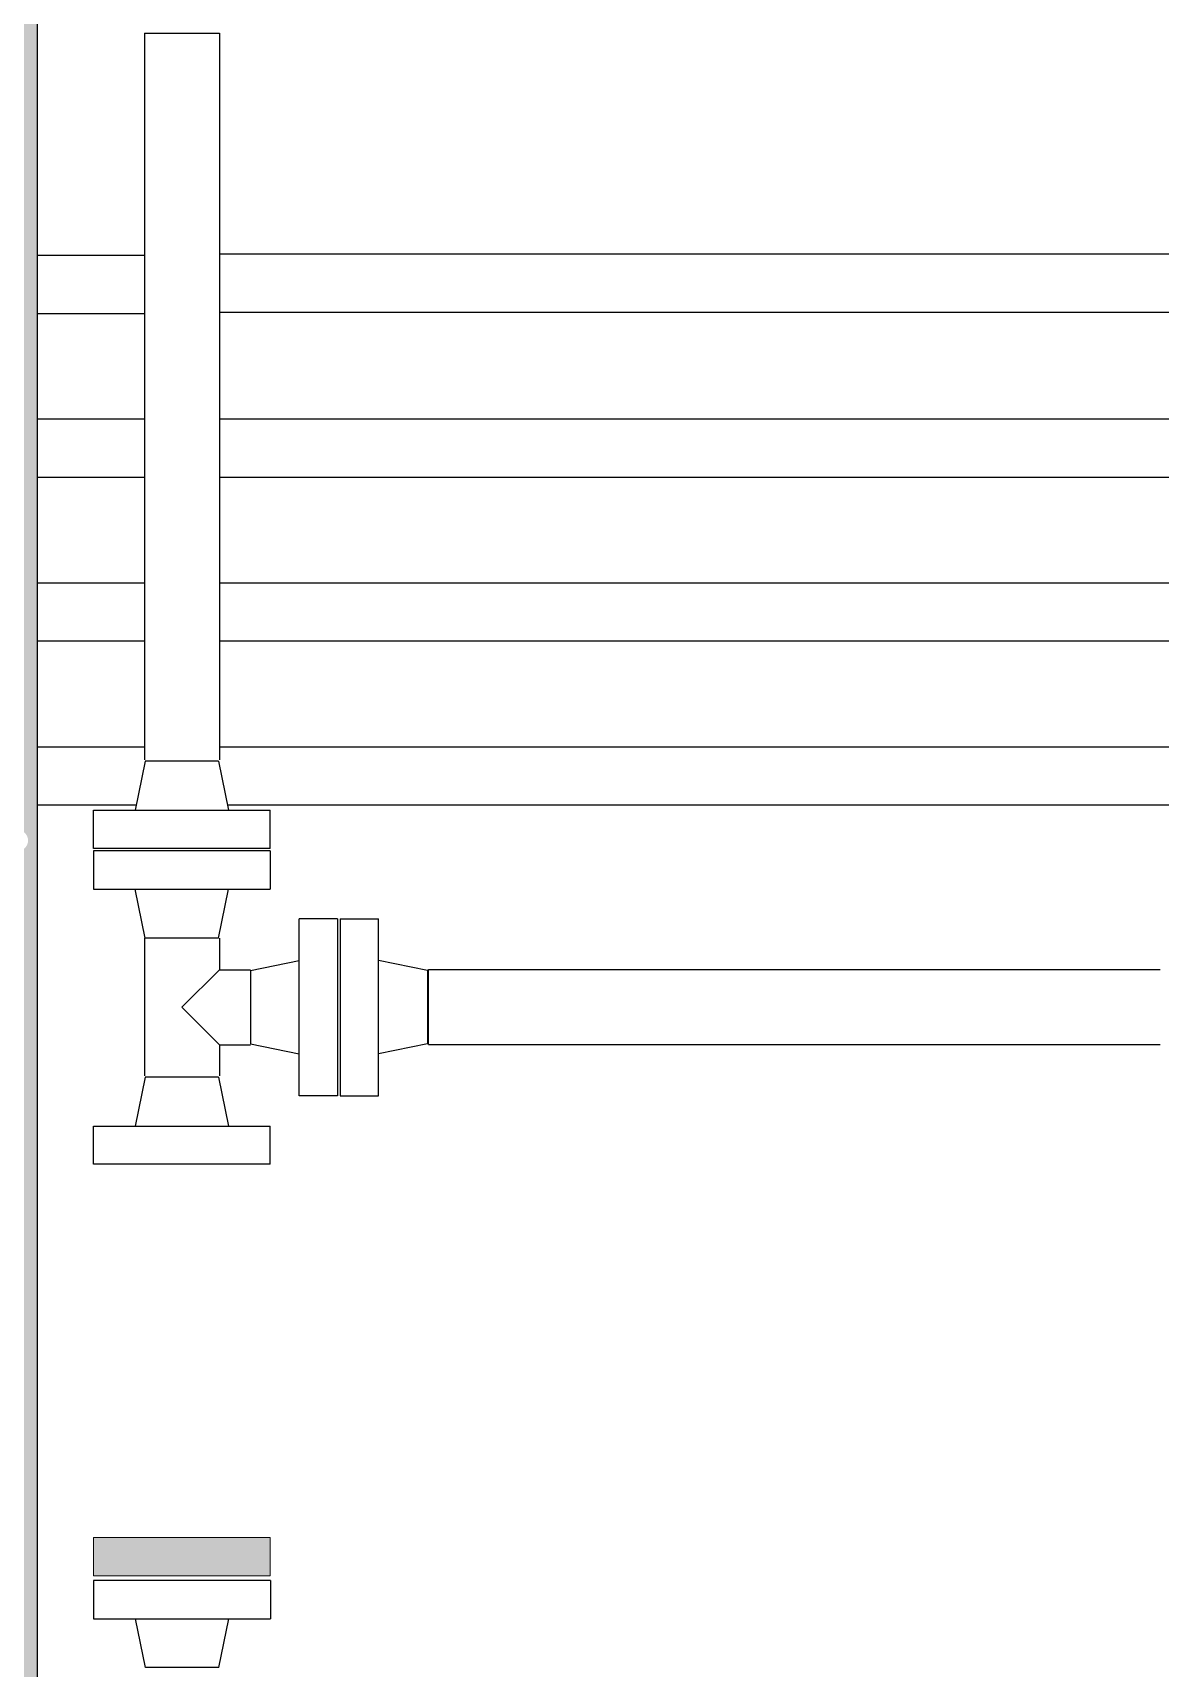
# Model space of a CAD drawing. Header units: millimetres. Extents: x 553637 to 584936, y 5008 to 53898.
# Drawn here: x 558151 to 559872, y 44618 to 47113 of the extents above; entities that cross this region are included whole.
import ezdxf

# ---------------------------------------------------------------- set-up
doc = ezdxf.new("R2010")
doc.units = ezdxf.units.MM
doc.header["$LTSCALE"] = 10
doc.header["$MEASUREMENT"] = 0
for name, color, linetype in [('2', 2, 'Continuous'), ('8', 8, 'Continuous'), ('BRIDA CIEGA PARA PRUEBAS', 170, 'Continuous'), ('CAÑERIAS PH 234', 20, 'Continuous'), ('CAÑERIAS PH 30', 94, 'Continuous')]:
    doc.layers.add(name, color=color, linetype=linetype)

# ---------------------------------------------------------------- blocks, each defined once
blk = doc.blocks.new('B_316')
at = {"linetype": 'ByBlock', "lineweight": -2}
for p, q in [((189536.9, 50003.3), (189536.9, 50273.3)), ((189595.3, 50273.3), (189536.9, 50273.3)), ((189595.3, 50273.3), (189595.3, 50003.3)), ((189462.3, 50194.4), (189536.9, 50209.6)), ((189462.3, 50194.4), (189462.3, 50082.2)), ((189462.3, 50082.2), (189536.9, 50066.9)), ((189595.3, 50003.3), (189536.9, 50003.3))]:
    blk.add_line(p, q, dxfattribs=at)
blk = doc.blocks.new('A$C336C476E')
at = {"layer": 'BRIDA CIEGA PARA PRUEBAS', "lineweight": 0}
h = blk.add_hatch(color=256, dxfattribs=at)
h.dxf.hatch_style = 1
h.paths.add_polyline_path([(135, 0), (135, 58.4), (-135, 58.4), (-135, 0)])
blk.add_lwpolyline([(-135, 58.4), (135, 58.4), (135, 0), (-135, 0)], close=True, dxfattribs=at)

msp = doc.modelspace()

# ---------------------------------------------------------------- hatches: boundary and pattern name
at = {"layer": 'CAÑERIAS PH 30'}
h = msp.add_hatch(color=256, dxfattribs=at)
h.dxf.hatch_style = 1
h.paths.add_polyline_path([(558158.3, 48668.7), (558097.9, 48668.7), (558097.9, 45883.1), (558112.3, 45883.1, -0.927041), (558144.1, 45880.7, -0.927041), (558112.3, 45878.3), (558097.9, 45878.3), (558097.9, 43988.5), (558158.3, 43950.6)])
h.paths.add_polyline_path([(557988.5, 47913.2), (557928.2, 47913.2), (557928.2, 43990.9), (557988.5, 43944.4)])
h.paths.add_polyline_path([(557988.5, 48042.2), (557928.2, 48042.2), (557928.2, 47915.2), (557988.5, 47915.2)])
h.paths.add_polyline_path([(557997.2, 48088.7), (557919.5, 48088.7), (557928.2, 48044.2), (557988.5, 48044.2)])
h.paths.add_polyline_path([(558034.6, 48107.7), (557882.2, 48107.7), (557882.2, 48088.7), (558034.6, 48088.7)])
h.paths.add_polyline_path([(558034.6, 48008.9), (557988.5, 48008.9), (557988.5, 47948.5), (558034.6, 47948.5)])
h.paths.add_polyline_path([(558097.9, 48009.1), (558036.6, 48009.1), (558036.6, 47948.7), (558097.9, 47948.7)])
h.paths.add_polyline_path([(559232.6, 48147.4), (558163.2, 48147.4), (558163.2, 48114), (559232.6, 48114)])
h.paths.add_polyline_path([(559024.1, 48009.1), (558158.3, 48009.1), (558158.3, 47948.7), (559024.1, 47948.7)])
h.paths.add_polyline_path([(559068.5, 48017.8), (559024.1, 48009.1), (559024.1, 47948.7), (559068.5, 47940)])
h.paths.add_polyline_path([(559087.6, 48055.1), (559068.5, 48055.1), (559068.5, 47902.7), (559087.6, 47902.7)])
h.paths.add_polyline_path([(559108.2, 48055.1), (559089.2, 48055.1), (559089.2, 47902.7), (559108.2, 47902.7)])
h.paths.add_polyline_path([(559152.7, 48009.1), (559108.2, 48017.8), (559108.2, 47940), (559152.7, 47948.7)])
h.paths.add_polyline_path([(559249.9, 48184.7), (559235.7, 48184.7), (559235.7, 48076.7), (559249.9, 48076.7)])
h.paths.add_polyline_path([(559265.7, 48184.7), (559251.5, 48184.7), (559251.5, 48076.7), (559265.7, 48076.7)])
h.paths.add_polyline_path([(565654.3, 48009.1), (559154.3, 48009.1), (559154.3, 47948.7), (565654.3, 47948.7)])
h.paths.add_polyline_path([(565635.9, 48147.4), (559268.8, 48147.4), (559268.8, 48114), (565635.9, 48114)])
h.paths.add_polyline_path([(565827.7, 48009.1), (565687.7, 48009.1), (565687.7, 47948.7), (565827.7, 47948.7)])
h.paths.add_polyline_path([(565863, 47978.7, -0.414247), (565893.2, 48008.9), (565829.7, 48008.9), (565829.7, 47948.5), (565863, 47948.5)])
h.paths.add_polyline_path([(565923.3, 47978.7, 1.000097), (565863, 47978.7), (565863, 47948.5), (565863, 47915.2), (565923.3, 47915.2)])
h.paths.add_polyline_path([(565923.3, 47913.2), (565863, 47913.2), (565863, 47775.9), (565923.3, 47775.9)])
h.paths.add_polyline_path([(565923.3, 47775.9), (565863, 47775.9), (565854.3, 47731.4), (565932, 47731.4)])
h.paths.add_polyline_path([(565969.4, 47731.4), (565817, 47731.4), (565817, 47712.4), (565969.4, 47712.4)])
h.paths.add_polyline_path([(565724.9, 47720.9), (565617, 47720.9), (565617, 47706.7), (565724.9, 47706.7)])
h.paths.add_polyline_path([(565687.7, 48095.7), (565654.3, 48095.7), (565654.3, 47723.9), (565687.7, 47723.9)])
h.paths.add_polyline_path([(565654.3, 48130.7), (565654.3, 48109.9), (565687.7, 48109.9), (565687.7, 48130.7, 0.999882)])
h.paths.add_polyline_path([(565650.1, 48148.9), (565635.9, 48148.9), (565635.9, 48112.5), (565650.1, 48112.5)])
h.paths.add_polyline_path([(565670, 48147.4), (565650.1, 48147.4), (565650.1, 48114), (565654.3, 48114), (565654.3, 48130.7, -0.396902)])
h.paths.add_polyline_path([(565689.2, 48109.9), (565652.7, 48109.9), (565652.7, 48095.7), (565689.2, 48095.7)])

# ---------------------------------------------------------------- linework, layer by layer
at = {"layer": '2'}
for p, q in [((558321.7, 47112.3), (558321.7, 46003.7)), ((558436, 47111.9), (558321.7, 47111.9)), ((558436, 47112.3), (558436, 46003.7)), ((558321.7, 45731.7), (558321.7, 45521.7)), ((558436, 45731.7), (558436, 45683.5)), ((558436, 45683.5), (558378.8, 45626.4)), ((558436, 45683.5), (558483.4, 45683.5)), ((558755.4, 45684), (559871.5, 45684)), ((558755.4, 45569.7), (558755.4, 45684)), ((558378.8, 45626.4), (558436, 45569.2)), ((558436, 45569.2), (558436, 45521.7)), ((558436, 45569.2), (558483.4, 45569.2)), ((558755.4, 45569.7), (559871.5, 45569.7))]:
    msp.add_line(p, q, dxfattribs=at)
at = {"layer": '8'}
for p, q in [((558158.3, 46773.6), (558321.7, 46773.6)), ((558436, 46775.9), (561068.2, 46775.9)), ((558436, 46687), (561068.2, 46687)), ((558158.3, 46684.7), (558321.7, 46684.7)), ((558321.7, 46523.6), (558158.3, 46523.6)), ((560830.3, 46523.6), (558436, 46523.6)), ((558321.7, 46434.7), (558158.3, 46434.7)), ((560830.3, 46434.7), (558436, 46434.7)), ((558158.3, 46273.8), (558321.7, 46273.8)), ((558436, 46273.8), (560680.3, 46273.8)), ((558158.3, 46023.7), (558321.7, 46023.7)), ((558436, 46023.7), (560530.3, 46023.7))]:
    msp.add_line(p, q, dxfattribs=at)
at = {"layer": '8', "flags": 128}
for points in [[(558321.7, 46184.9), (558158.3, 46184.9)], [(560680.3, 46184.9), (558436, 46184.9)], [(558309, 45934.8), (558158.3, 45934.8)], [(560530.3, 45934.8), (558448.6, 45934.8)]]:
    msp.add_lwpolyline(points, dxfattribs=at)
at = {"layer": 'CAÑERIAS PH 30', "color": 3}
msp.add_line((558158.3, 43950.6), (558158.3, 48668.7), dxfattribs=at)

# ---------------------------------------------------------------- block references
at = {"layer": '2', "rotation": 270}
for p in [(508240.5, 235464), (508240.5, 234982)]:
    msp.add_blockref('B_316', p, dxfattribs=at)
at = {"layer": '2', "xscale": -1, "rotation": 270}
msp.add_blockref('B_316', (508240.5, -143730.6), dxfattribs=at)
at = {"layer": '2'}
msp.add_blockref('B_316', (369021.1, -4511.9), dxfattribs=at)
at = {"layer": '2', "xscale": -1}
msp.add_blockref('B_316', (748215.8, -4511.9), dxfattribs=at)
at = {"layer": 'BRIDA CIEGA PARA PRUEBAS', "lineweight": 0}
msp.add_blockref('A$C336C476E', (558378.8, 44758.8), dxfattribs=at)
at = {"layer": 'CAÑERIAS PH 234', "xscale": -1, "rotation": 270}
msp.add_blockref('B_316', (508240.9, -144843.5), dxfattribs=at)

doc.saveas('drawing.dxf')
